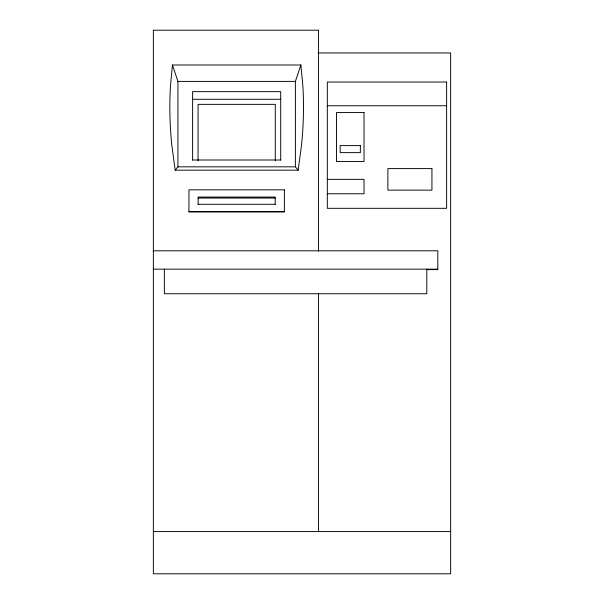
<?xml version="1.0" encoding="UTF-8"?>
<svg xmlns="http://www.w3.org/2000/svg" width="604" height="604" viewBox="0 0 604 604"><rect width="100%" height="100%" fill="white"/><g stroke="black" fill="none" stroke-linecap="round" stroke-linejoin="round"><path stroke-width="0.91" d="M172.457 64.99L170.494 85.594A303.767 206.764 68.6 0 0 171.747 144.688L175.19 170.162L298.142 170.162L301.585 144.688A303.767 206.764 -68.6 0 0 302.838 85.594L300.875 64.99L172.457 64.99L177.938 81.397L177.938 166.832L175.19 170.162M298.142 170.162L295.394 166.832L295.394 81.397L300.875 64.99M317.991 52.956L450.652 52.956L450.652 573.8L153.348 573.8L153.348 30.2L318.519 30.2L318.519 251.272M177.938 81.397L295.394 81.397M192.616 99.282L280.709 99.282M327.323 105.753L446.62 105.753M192.616 160L280.709 160M177.938 166.832L295.394 166.832M327.323 179.35L364.031 179.35L364.031 193.771L327.323 193.771M198.127 198.052L275.205 198.052M198.127 204.288L275.205 204.288M188.946 211.513L284.378 211.513M153.348 250.796L437.809 250.796L437.809 269.626L426.794 269.626M153.348 269.15L437.809 269.15M153.348 531.588L450.652 531.588M426.794 269.15L426.794 293.74L164.356 293.74L164.356 269.15M318.519 293.74L318.519 531.588M280.709 160.143L280.709 91.649L192.616 91.649L192.616 160.143M275.273 160.694L275.273 104.349L198.052 104.349L198.052 160.694M275.205 204.371L275.205 197.063L198.127 197.063L198.127 204.371M446.62 82.038L327.323 82.038L327.323 208.32L446.62 208.32L446.62 82.038M364.031 112.57L336.503 112.57L336.503 161.495L364.031 161.495L364.031 112.57M360.362 145.594L340.173 145.594L340.173 152.631L360.362 152.631L360.362 145.594M431.936 168.591L387.889 168.591L387.889 190.139L431.936 190.139L431.936 168.591M284.378 189.845L188.946 189.845L188.946 211.996L284.378 211.996L284.378 189.845"/></g></svg>
